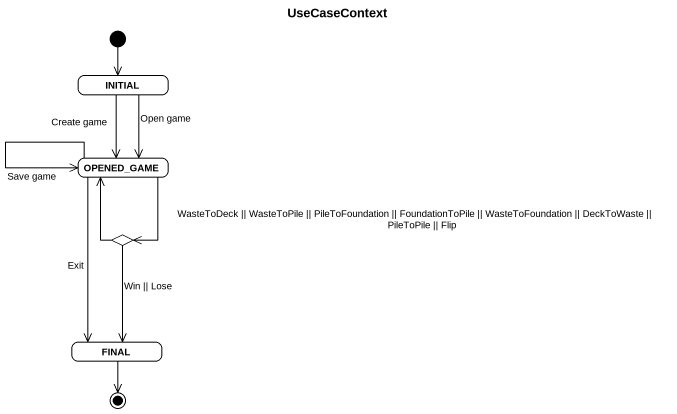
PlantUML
@startuml
title UseCaseContext
hide empty description
state INITIAL
state OPENED_GAME
state choice1 <<choice>>
state FINAL
[*] --> INITIAL
INITIAL --> OPENED_GAME : Create game
INITIAL --> OPENED_GAME : Open game
OPENED_GAME --> OPENED_GAME : Save game
OPENED_GAME --> choice1 : WasteToDeck || WasteToPile || PileToFoundation || FoundationToPile || WasteToFoundation || DeckToWaste || PileToPile || Flip
OPENED_GAME --> FINAL : Exit
choice1 -up-> OPENED_GAME
choice1 --> FINAL : Win || Lose
FINAL --> [*]
@enduml
